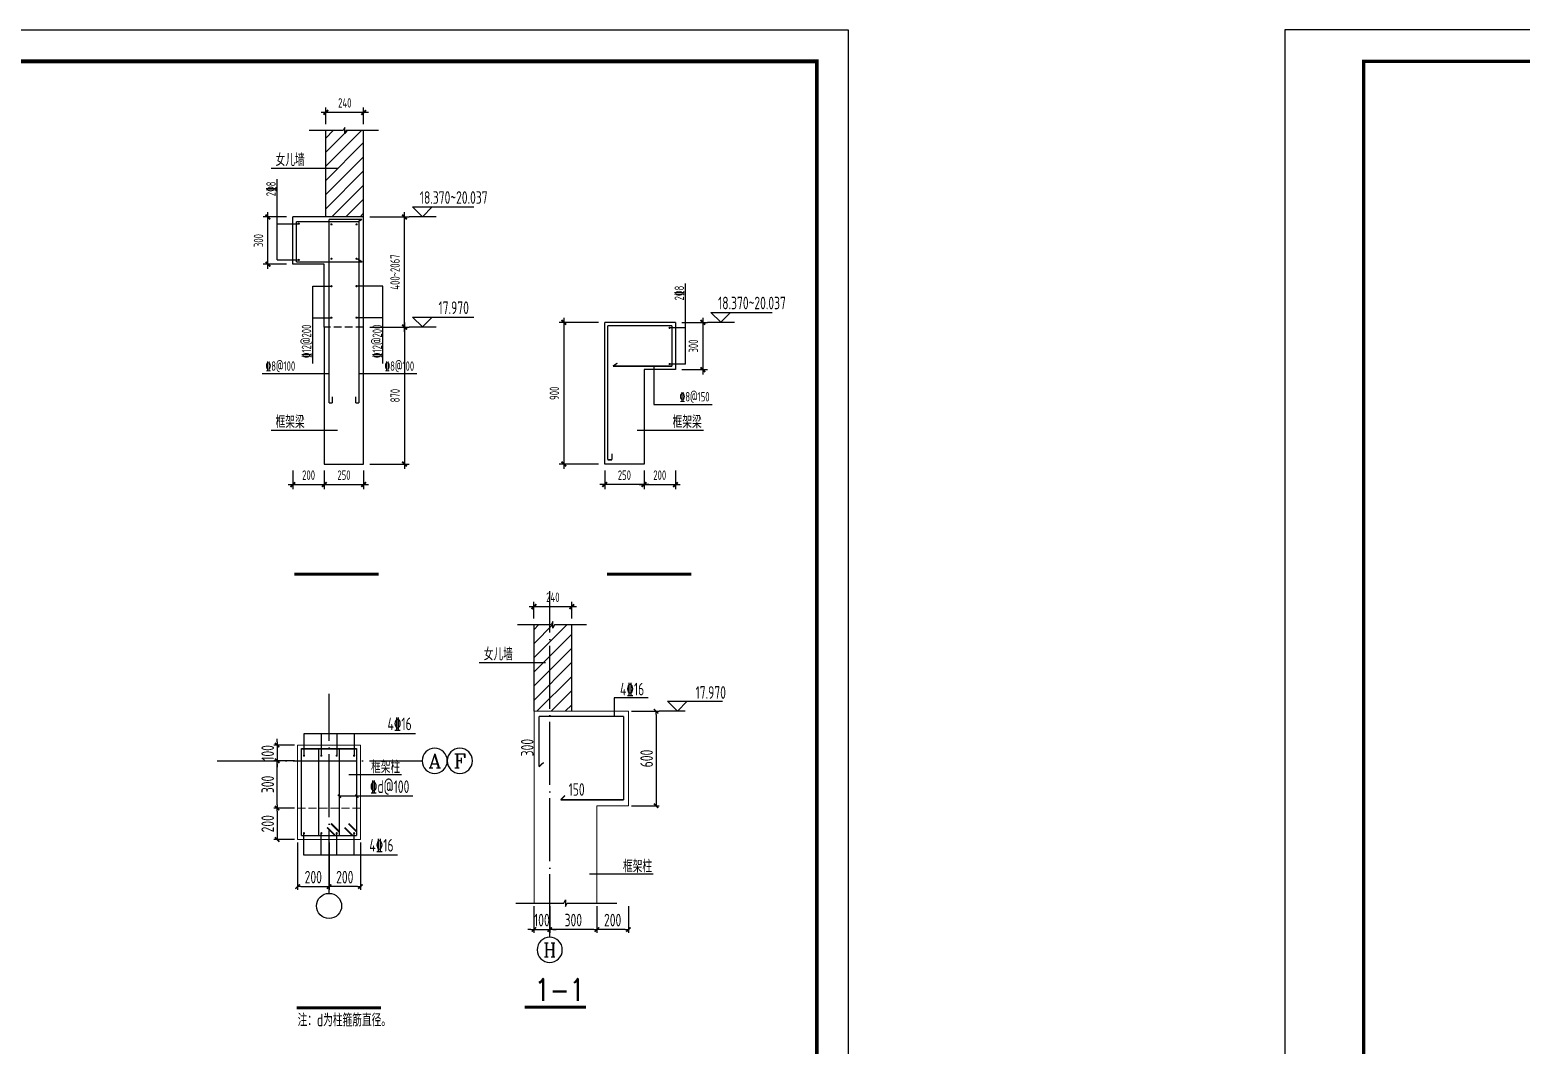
# Model space of a CAD drawing. Extents: x -2331248 to -1198620, y -977263 to -545844.
# Drawn here: x -1381641 to -1322402, y -731921 to -691608 of the extents above; entities that cross this region are included whole.
import ezdxf
from ezdxf.enums import TextEntityAlignment as Align

# ---------------------------------------------------------------- set-up
doc = ezdxf.new("R2010")
doc.units = 0
doc.header["$LTSCALE"] = 1000
doc.header["$MEASUREMENT"] = 0
for name, pattern in [('CONTINOUS', [0]), ('DASH', [0.35, 0.25, -0.1]), ('DOTE', [2.42, 2, -0.2, 0.02, -0.2])]:
    doc.linetypes.add(name, pattern=pattern)
doc.layers.get('0').update_dxf_attribs({"linetype": 'CONTINUOUS'})
doc.layers.get('DEFPOINTS').update_dxf_attribs({"linetype": 'CONTINUOUS'})
for name, color, linetype in [('AXIS', 253, 'CONTINOUS'), ('AXIS_TEXT', 7, 'CONTINUOUS'), ('DOTE', 1, 'DOTE'), ('PUB_TEXT', 7, 'CONTINUOUS'), ('PUB_TITLE', 4, 'CONTINUOUS'), ('PUB_WALL', 9, 'CONTINUOUS'), ('剖面钢筋', 1, 'CONTINUOUS'), ('构件', 74, 'CONTINUOUS'), ('构件名称', 7, 'CONTINUOUS'), ('柱__箍筋', 1, 'CONTINUOUS'), ('柱__纵筋', 1, 'CONTINUOUS'), ('柱__钢筋标注', 7, 'CONTINUOUS'), ('标注', 33, 'CONTINUOUS')]:
    doc.layers.add(name, color=color, linetype=linetype)
doc.layers.add('S_Cl', color=2, linetype='CONTINUOUS', lineweight=9)
doc.styles.add('_HZTXT', font='txt.shx', dxfattribs={"width": 0.8, "bigfont": 'hztxt.shx'})
doc.styles.add('COMPLEX', font='COMPLEX')
doc.styles.add('TSSD_DIMENSION', font='Tssdeng.shx', dxfattribs={"width": 0.7, "bigfont": 'hztxt.shx'})
doc.styles.add('TSSD_NORM', font='Tssdeng.shx', dxfattribs={"width": 0.7, "bigfont": 'hztxt.shx'})
doc.styles.add('TSSD_REIN', font='Tssdeng.shx', dxfattribs={"width": 0.7, "bigfont": 'hztxt.shx'})
doc.dimstyles.new('NORMAL', dxfattribs={"dimtxt": 300, "dimasz": 150, "dimexe": 150, "dimexo": 200, "dimgap": 150, "dimtad": 1, "dimdec": 0, "dimzin": 0, "dimdsep": 46, "dimtxsty": 'TSSD_DIMENSION', "dimblk": 'ARCHTICK', "dimblk1": 'ARCHTICK', "dimblk2": 'ARCHTICK', "dimsah": 1, "dimcen": 0, "dimdle": 150, "dimclrt": 7, "dimadec": 0, "dimazin": 0, "dimtfac": 1, "dimtdec": 0, "dimtix": 1, "dimtmove": 2, "dimatfit": 3, "dimldrblk": 'ARCHTICK', "dimfxl": 1, "dimtolj": 1, "dimtzin": 0, "dimarcsym": 0})
doc.dimstyles.new('TSSD_20_20', dxfattribs={"dimtxt": 400, "dimasz": 100, "dimexe": 100, "dimexo": 100, "dimgap": 100, "dimtad": 1, "dimdec": 0, "dimlfac": 0.2, "dimzin": 0, "dimdsep": 46, "dimtxsty": 'TSSD_DIMENSION', "dimblk1": '_TSDBK', "dimblk2": '_TSDBK', "dimsah": 1, "dimcen": 0, "dimclrt": 7, "dimadec": 0, "dimazin": 0, "dimtfac": 1, "dimtdec": 0, "dimtix": 1, "dimtmove": 2, "dimatfit": 3, "dimldrblk": '_TSDBK', "dimfxl": 1, "dimtolj": 1, "dimtzin": 0, "dimarcsym": 0})

# ---------------------------------------------------------------- blocks, each defined once
blk = doc.blocks.new('_ARCHTICK')
at = {"color": 0, "linetype": 'ByBlock', "const_width": 0.4}
blk.add_lwpolyline([(-0.5, -0.5), (0.5, 0.5)], dxfattribs=at)
blk = doc.blocks.new('*D1318')
at = {"layer": 'DEFPOINTS', "color": 0}
for p in [(3457, 7897), (3457, 3547), (4756, 3547)]:
    blk.add_point(p, dxfattribs=at)
at = {"layer": '标注', "color": 0, "lineweight": -2}
for p, q in [((3657, 7897), (4906, 7897)), ((4756, 8047), (4756, 3397)), ((3657, 3547), (4906, 3547))]:
    blk.add_line(p, q, dxfattribs=at)
at = {"layer": '标注', "color": 0, "lineweight": -2, "xscale": 150, "yscale": 150, "zscale": 150}
for p, rotation in [((4756, 7897), 90), ((4756, 3547), 270)]:
    blk.add_blockref('_ARCHTICK', p, dxfattribs=dict(at, rotation=rotation))
at = {"layer": '标注', "color": 7, "insert": (4456, 5722), "char_height": 300, "attachment_point": 5, "rotation": 90, "style": 'TSSD_DIMENSION'}
blk.add_mtext('\\A1;870', dxfattribs=at)
blk = doc.blocks.new('*D1319')
at = {"layer": 'DEFPOINTS', "color": 0}
for p in [(3457, 11397), (4756, 11397), (3457, 7897)]:
    blk.add_point(p, dxfattribs=at)
at = {"layer": '标注', "color": 0, "lineweight": -2}
for p, q in [((3657, 11397), (4906, 11397)), ((4756, 7747), (4756, 11547)), ((3657, 7897), (4906, 7897))]:
    blk.add_line(p, q, dxfattribs=at)
at = {"layer": '标注', "color": 0, "lineweight": -2, "xscale": 150, "yscale": 150, "zscale": 150}
for p, rotation in [((4756, 11397), 90), ((4756, 7897), 270)]:
    blk.add_blockref('_ARCHTICK', p, dxfattribs=dict(at, rotation=rotation))
at = {"layer": '标注', "color": 7, "insert": (4456, 9647), "char_height": 300, "attachment_point": 5, "rotation": 90, "style": 'TSSD_DIMENSION'}
blk.add_mtext('\\A1;400~2067', dxfattribs=at)
blk = doc.blocks.new('*D1320')
at = {"layer": 'DEFPOINTS', "color": 0}
for p in [(415, 11397), (1207, 11397), (1207, 9897)]:
    blk.add_point(p, dxfattribs=at)
at = {"layer": '标注', "color": 0, "lineweight": -2}
for p, q in [((1007, 11397), (265, 11397)), ((415, 9747), (415, 11547)), ((1007, 9897), (265, 9897))]:
    blk.add_line(p, q, dxfattribs=at)
at = {"layer": '标注', "color": 0, "lineweight": -2, "xscale": 150, "yscale": 150, "zscale": 150}
for p, rotation in [((415, 11397), 90), ((415, 9897), 270)]:
    blk.add_blockref('_ARCHTICK', p, dxfattribs=dict(at, rotation=rotation))
at = {"layer": '标注', "color": 7, "insert": (115, 10647), "char_height": 300, "attachment_point": 5, "rotation": 90, "style": 'TSSD_DIMENSION'}
blk.add_mtext('\\A1;300', dxfattribs=at)
blk = doc.blocks.new('*D1321')
at = {"layer": 'DEFPOINTS', "color": 0}
for p in [(2207, 3547), (3457, 3547), (3457, 2896)]:
    blk.add_point(p, dxfattribs=at)
at = {"layer": '标注', "color": 0, "lineweight": -2}
for p, q in [((2207, 3347), (2207, 2746)), ((3457, 3347), (3457, 2746)), ((2057, 2896), (3607, 2896))]:
    blk.add_line(p, q, dxfattribs=at)
at = {"layer": '标注', "color": 0, "lineweight": -2, "xscale": 150, "yscale": 150, "zscale": 150, "rotation": 180}
blk.add_blockref('_ARCHTICK', (2207, 2896), dxfattribs=at)
at = {"layer": '标注', "color": 0, "lineweight": -2, "xscale": 150, "yscale": 150, "zscale": 150}
blk.add_blockref('_ARCHTICK', (3457, 2896), dxfattribs=at)
at = {"layer": '标注', "color": 7, "insert": (2832, 3196), "char_height": 300, "attachment_point": 5, "style": 'TSSD_DIMENSION'}
blk.add_mtext('\\A1;250', dxfattribs=at)
blk = doc.blocks.new('*D1322')
at = {"layer": 'DEFPOINTS', "color": 0}
for p in [(1207, 3547), (2207, 3547), (2207, 2896)]:
    blk.add_point(p, dxfattribs=at)
at = {"layer": '标注', "color": 0, "lineweight": -2}
for p, q in [((1207, 3347), (1207, 2746)), ((2207, 3347), (2207, 2746)), ((1057, 2896), (2357, 2896))]:
    blk.add_line(p, q, dxfattribs=at)
at = {"layer": '标注', "color": 0, "lineweight": -2, "xscale": 150, "yscale": 150, "zscale": 150, "rotation": 180}
blk.add_blockref('_ARCHTICK', (1207, 2896), dxfattribs=at)
at = {"layer": '标注', "color": 0, "lineweight": -2, "xscale": 150, "yscale": 150, "zscale": 150}
blk.add_blockref('_ARCHTICK', (2207, 2896), dxfattribs=at)
at = {"layer": '标注', "color": 7, "insert": (1707, 3196), "char_height": 300, "attachment_point": 5, "style": 'TSSD_DIMENSION'}
blk.add_mtext('\\A1;200', dxfattribs=at)
blk = doc.blocks.new('*D1323')
at = {"layer": 'DEFPOINTS', "color": 0}
for p in [(2257, 14719), (2257, 14139), (3457, 14139)]:
    blk.add_point(p, dxfattribs=at)
at = {"layer": '标注', "color": 0, "lineweight": -2}
for p, q in [((3607, 14719), (2107, 14719)), ((2257, 14339), (2257, 14869)), ((3457, 14339), (3457, 14869))]:
    blk.add_line(p, q, dxfattribs=at)
at = {"layer": '标注', "color": 0, "lineweight": -2, "xscale": 150, "yscale": 150, "zscale": 150, "rotation": 180}
blk.add_blockref('_ARCHTICK', (2257, 14719), dxfattribs=at)
at = {"layer": '标注', "color": 0, "lineweight": -2, "xscale": 150, "yscale": 150, "zscale": 150}
blk.add_blockref('_ARCHTICK', (3457, 14719), dxfattribs=at)
at = {"layer": '标注', "color": 7, "insert": (2857, 15019), "char_height": 300, "attachment_point": 5, "style": 'TSSD_DIMENSION'}
blk.add_mtext('\\A1;240', dxfattribs=at)
blk = doc.blocks.new('*D1324')
at = {"layer": 'DEFPOINTS', "color": 0}
for p in [(1714, 8047), (415, 3547), (1714, 3547)]:
    blk.add_point(p, dxfattribs=at)
at = {"layer": '标注', "color": 0, "lineweight": -2}
for p, q in [((415, 8197), (415, 3397)), ((1514, 8047), (265, 8047)), ((1514, 3547), (265, 3547))]:
    blk.add_line(p, q, dxfattribs=at)
at = {"layer": '标注', "color": 0, "lineweight": -2, "xscale": 150, "yscale": 150, "zscale": 150}
for p, rotation in [((415, 8047), 90), ((415, 3547), 270)]:
    blk.add_blockref('_ARCHTICK', p, dxfattribs=dict(at, rotation=rotation))
at = {"layer": '标注', "color": 7, "insert": (115, 5797), "char_height": 300, "attachment_point": 5, "rotation": 90, "style": 'TSSD_DIMENSION'}
blk.add_mtext('\\A1;900', dxfattribs=at)
blk = doc.blocks.new('*D1325')
at = {"layer": 'DEFPOINTS', "color": 0}
for p in [(1714, 3547), (2964, 3547), (1714, 2896)]:
    blk.add_point(p, dxfattribs=at)
at = {"layer": '标注', "color": 0, "lineweight": -2}
for p, q in [((1714, 3347), (1714, 2746)), ((2964, 3347), (2964, 2746)), ((3114, 2896), (1564, 2896))]:
    blk.add_line(p, q, dxfattribs=at)
at = {"layer": '标注', "color": 0, "lineweight": -2, "xscale": 150, "yscale": 150, "zscale": 150, "rotation": 180}
blk.add_blockref('_ARCHTICK', (1714, 2896), dxfattribs=at)
at = {"layer": '标注', "color": 0, "lineweight": -2, "xscale": 150, "yscale": 150, "zscale": 150}
blk.add_blockref('_ARCHTICK', (2964, 2896), dxfattribs=at)
at = {"layer": '标注', "color": 7, "insert": (2339, 3196), "char_height": 300, "attachment_point": 5, "style": 'TSSD_DIMENSION'}
blk.add_mtext('\\A1;250', dxfattribs=at)
blk = doc.blocks.new('*D1326')
at = {"layer": 'DEFPOINTS', "color": 0}
for p in [(2964, 3547), (3964, 3547), (3964, 2896)]:
    blk.add_point(p, dxfattribs=at)
at = {"layer": '标注', "color": 0, "lineweight": -2}
for p, q in [((2964, 3347), (2964, 2746)), ((3964, 3347), (3964, 2746)), ((2814, 2896), (4114, 2896))]:
    blk.add_line(p, q, dxfattribs=at)
at = {"layer": '标注', "color": 0, "lineweight": -2, "xscale": 150, "yscale": 150, "zscale": 150, "rotation": 180}
blk.add_blockref('_ARCHTICK', (2964, 2896), dxfattribs=at)
at = {"layer": '标注', "color": 0, "lineweight": -2, "xscale": 150, "yscale": 150, "zscale": 150}
blk.add_blockref('_ARCHTICK', (3964, 2896), dxfattribs=at)
at = {"layer": '标注', "color": 7, "insert": (3464, 3196), "char_height": 300, "attachment_point": 5, "style": 'TSSD_DIMENSION'}
blk.add_mtext('\\A1;200', dxfattribs=at)
blk = doc.blocks.new('*D1327')
at = {"layer": 'DEFPOINTS', "color": 0}
for p in [(3964, 8047), (3964, 6547), (4831, 6547)]:
    blk.add_point(p, dxfattribs=at)
at = {"layer": '标注', "color": 0, "lineweight": -2}
for p, q in [((4831, 8197), (4831, 6397)), ((4164, 8047), (4981, 8047)), ((4164, 6547), (4981, 6547))]:
    blk.add_line(p, q, dxfattribs=at)
at = {"layer": '标注', "color": 0, "lineweight": -2, "xscale": 150, "yscale": 150, "zscale": 150}
for p, rotation in [((4831, 8047), 90), ((4831, 6547), 270)]:
    blk.add_blockref('_ARCHTICK', p, dxfattribs=dict(at, rotation=rotation))
at = {"layer": '标注', "color": 7, "insert": (4531, 7297), "char_height": 300, "attachment_point": 5, "rotation": 90, "style": 'TSSD_DIMENSION'}
blk.add_mtext('\\A1;300', dxfattribs=at)
blk = doc.blocks.new('_AXISO')
blk.add_circle((0, 0), 0.5)
at = {"layer": 'AXIS_TEXT', "style": 'COMPLEX', "width": 1.041667}
blk.add_attdef('A', text='', height=0.56, dxfattribs=at).set_placement((-0.25, -0.28), (0.25, -0.28), align=Align.FIT)
blk = doc.blocks.new('_TSDBK')
blk.add_line((-1, 0), (0, 0))
at = {"const_width": 0.5}
blk.add_lwpolyline([(-0.7, -0.7), (0.7, 0.7)], dxfattribs=at)
blk = doc.blocks.new('*D253')
at = {"layer": 'DEFPOINTS', "color": 0}
for p in [(-1391794, -679047), (-1390794, -679047), (-1390794, -680542)]:
    blk.add_point(p, dxfattribs=at)
at = {"layer": '标注', "color": 0, "lineweight": -2}
for p, q in [((-1391794, -679147), (-1391794, -680642)), ((-1390794, -679147), (-1390794, -680642)), ((-1391694, -680542), (-1390894, -680542))]:
    blk.add_line(p, q, dxfattribs=at)
at = {"layer": '标注', "color": 0, "lineweight": -2, "xscale": 100, "yscale": 100, "zscale": 100, "rotation": 180}
blk.add_blockref('_TSDBK', (-1391794, -680542), dxfattribs=at)
at = {"layer": '标注', "color": 0, "lineweight": -2, "xscale": 100, "yscale": 100, "zscale": 100}
blk.add_blockref('_TSDBK', (-1390794, -680542), dxfattribs=at)
at = {"layer": '标注', "color": 7, "insert": (-1391294, -680242), "char_height": 400, "attachment_point": 5, "style": 'TSSD_DIMENSION'}
blk.add_mtext('\\A1;200', dxfattribs=at)
blk = doc.blocks.new('*D254')
at = {"layer": 'DEFPOINTS', "color": 0}
for p in [(-1390794, -679047), (-1389794, -679047), (-1390794, -680542)]:
    blk.add_point(p, dxfattribs=at)
at = {"layer": '标注', "color": 0, "lineweight": -2}
for p, q in [((-1390794, -679147), (-1390794, -680642)), ((-1389794, -679147), (-1389794, -680642)), ((-1389894, -680542), (-1390694, -680542))]:
    blk.add_line(p, q, dxfattribs=at)
at = {"layer": '标注', "color": 0, "lineweight": -2, "xscale": 100, "yscale": 100, "zscale": 100, "rotation": 180}
blk.add_blockref('_TSDBK', (-1390794, -680542), dxfattribs=at)
at = {"layer": '标注', "color": 0, "lineweight": -2, "xscale": 100, "yscale": 100, "zscale": 100}
blk.add_blockref('_TSDBK', (-1389794, -680542), dxfattribs=at)
at = {"layer": '标注', "color": 7, "insert": (-1390294, -680242), "char_height": 400, "attachment_point": 5, "style": 'TSSD_DIMENSION'}
blk.add_mtext('\\A1;200', dxfattribs=at)
blk = doc.blocks.new('*D255')
at = {"layer": 'DEFPOINTS', "color": 0}
for p in [(-1391794, -676047), (-1392443, -676547), (-1391794, -676547)]:
    blk.add_point(p, dxfattribs=at)
at = {"layer": '标注', "color": 0, "lineweight": -2}
for p, q in [((-1391894, -676047), (-1392543, -676047)), ((-1392443, -675947), (-1392443, -675847)), ((-1392443, -676047), (-1392443, -676547)), ((-1391894, -676547), (-1392543, -676547)), ((-1392443, -676647), (-1392443, -676747))]:
    blk.add_line(p, q, dxfattribs=at)
at = {"layer": '标注', "color": 0, "lineweight": -2, "xscale": 100, "yscale": 100, "zscale": 100}
for p, rotation in [((-1392443, -676047), 270), ((-1392443, -676547), 90)]:
    blk.add_blockref('_TSDBK', p, dxfattribs=dict(at, rotation=rotation))
at = {"layer": '标注', "color": 7, "insert": (-1392743, -676297), "char_height": 400, "attachment_point": 5, "rotation": 90, "style": 'TSSD_DIMENSION'}
blk.add_mtext('\\A1;100', dxfattribs=at)
blk = doc.blocks.new('*D256')
at = {"layer": 'DEFPOINTS', "color": 0}
for p in [(-1392443, -676547), (-1391794, -676547), (-1391794, -678047)]:
    blk.add_point(p, dxfattribs=at)
at = {"layer": '标注', "color": 0, "lineweight": -2}
for p, q in [((-1391894, -676547), (-1392543, -676547)), ((-1392443, -677947), (-1392443, -676647)), ((-1391894, -678047), (-1392543, -678047))]:
    blk.add_line(p, q, dxfattribs=at)
at = {"layer": '标注', "color": 0, "lineweight": -2, "xscale": 100, "yscale": 100, "zscale": 100}
for p, rotation in [((-1392443, -676547), 90), ((-1392443, -678047), 270)]:
    blk.add_blockref('_TSDBK', p, dxfattribs=dict(at, rotation=rotation))
at = {"layer": '标注', "color": 7, "insert": (-1392743, -677297), "char_height": 400, "attachment_point": 5, "rotation": 90, "style": 'TSSD_DIMENSION'}
blk.add_mtext('\\A1;300', dxfattribs=at)
blk = doc.blocks.new('*D257')
at = {"layer": 'DEFPOINTS', "color": 0}
for p in [(-1391794, -678047), (-1392443, -679047), (-1391794, -679047)]:
    blk.add_point(p, dxfattribs=at)
at = {"layer": '标注', "color": 0, "lineweight": -2}
for p, q in [((-1391894, -678047), (-1392543, -678047)), ((-1392443, -678147), (-1392443, -678947)), ((-1391894, -679047), (-1392543, -679047))]:
    blk.add_line(p, q, dxfattribs=at)
at = {"layer": '标注', "color": 0, "lineweight": -2, "xscale": 100, "yscale": 100, "zscale": 100}
for p, rotation in [((-1392443, -678047), 90), ((-1392443, -679047), 270)]:
    blk.add_blockref('_TSDBK', p, dxfattribs=dict(at, rotation=rotation))
at = {"layer": '标注', "color": 7, "insert": (-1392743, -678547), "char_height": 400, "attachment_point": 5, "rotation": 90, "style": 'TSSD_DIMENSION'}
blk.add_mtext('\\A1;200', dxfattribs=at)
blk = doc.blocks.new('*D258')
at = {"layer": 'DEFPOINTS', "color": 0}
for p in [(-1381281, -674973), (-1381281, -677973), (-1380402, -677973)]:
    blk.add_point(p, dxfattribs=at)
at = {"layer": '标注', "color": 0, "lineweight": -2}
for p, q in [((-1381181, -674973), (-1380302, -674973)), ((-1380402, -675073), (-1380402, -677873)), ((-1381181, -677973), (-1380302, -677973))]:
    blk.add_line(p, q, dxfattribs=at)
at = {"layer": '标注', "color": 0, "lineweight": -2, "xscale": 100, "yscale": 100, "zscale": 100}
for p, rotation in [((-1380402, -674973), 90), ((-1380402, -677973), 270)]:
    blk.add_blockref('_TSDBK', p, dxfattribs=dict(at, rotation=rotation))
at = {"layer": '标注', "color": 7, "insert": (-1380702, -676473), "char_height": 400, "attachment_point": 5, "rotation": 90, "style": 'TSSD_DIMENSION'}
blk.add_mtext('\\A1;600', dxfattribs=at)
blk = doc.blocks.new('*D259')
at = {"layer": 'DEFPOINTS', "color": 0}
for p in [(-1383781, -681068), (-1382281, -681068), (-1383781, -681906)]:
    blk.add_point(p, dxfattribs=at)
at = {"layer": '标注', "color": 0, "lineweight": -2}
for p, q in [((-1383781, -681168), (-1383781, -682006)), ((-1382281, -681168), (-1382281, -682006)), ((-1382381, -681906), (-1383681, -681906))]:
    blk.add_line(p, q, dxfattribs=at)
at = {"layer": '标注', "color": 0, "lineweight": -2, "xscale": 100, "yscale": 100, "zscale": 100, "rotation": 180}
blk.add_blockref('_TSDBK', (-1383781, -681906), dxfattribs=at)
at = {"layer": '标注', "color": 0, "lineweight": -2, "xscale": 100, "yscale": 100, "zscale": 100}
blk.add_blockref('_TSDBK', (-1382281, -681906), dxfattribs=at)
at = {"layer": '标注', "color": 7, "insert": (-1383031, -681606), "char_height": 400, "attachment_point": 5, "style": 'TSSD_DIMENSION'}
blk.add_mtext('\\A1;300', dxfattribs=at)
blk = doc.blocks.new('*D260')
at = {"layer": 'DEFPOINTS', "color": 0}
for p in [(-1384281, -681068), (-1383781, -681068), (-1383781, -681906)]:
    blk.add_point(p, dxfattribs=at)
at = {"layer": '标注', "color": 0, "lineweight": -2}
for p, q in [((-1384281, -681168), (-1384281, -682006)), ((-1383781, -681168), (-1383781, -682006)), ((-1384381, -681906), (-1384481, -681906)), ((-1384281, -681906), (-1383781, -681906)), ((-1383681, -681906), (-1383581, -681906))]:
    blk.add_line(p, q, dxfattribs=at)
at = {"layer": '标注', "color": 0, "lineweight": -2, "xscale": 100, "yscale": 100, "zscale": 100}
blk.add_blockref('_TSDBK', (-1384281, -681906), dxfattribs=at)
at = {"layer": '标注', "color": 0, "lineweight": -2, "xscale": 100, "yscale": 100, "zscale": 100, "rotation": 180}
blk.add_blockref('_TSDBK', (-1383781, -681906), dxfattribs=at)
at = {"layer": '标注', "color": 7, "insert": (-1384031, -681606), "char_height": 400, "attachment_point": 5, "style": 'TSSD_DIMENSION'}
blk.add_mtext('\\A1;100', dxfattribs=at)
blk = doc.blocks.new('*D261')
at = {"layer": 'DEFPOINTS', "color": 0}
for p in [(-1382281, -681068), (-1381281, -681068), (-1382281, -681906)]:
    blk.add_point(p, dxfattribs=at)
at = {"layer": '标注', "color": 0, "lineweight": -2}
for p, q in [((-1382281, -681168), (-1382281, -682006)), ((-1381281, -681168), (-1381281, -682006)), ((-1381381, -681906), (-1382181, -681906))]:
    blk.add_line(p, q, dxfattribs=at)
at = {"layer": '标注', "color": 0, "lineweight": -2, "xscale": 100, "yscale": 100, "zscale": 100, "rotation": 180}
blk.add_blockref('_TSDBK', (-1382281, -681906), dxfattribs=at)
at = {"layer": '标注', "color": 0, "lineweight": -2, "xscale": 100, "yscale": 100, "zscale": 100}
blk.add_blockref('_TSDBK', (-1381281, -681906), dxfattribs=at)
at = {"layer": '标注', "color": 7, "insert": (-1381781, -681606), "char_height": 400, "attachment_point": 5, "style": 'TSSD_DIMENSION'}
blk.add_mtext('\\A1;200', dxfattribs=at)
blk = doc.blocks.new('*D262')
at = {"layer": 'DEFPOINTS', "color": 0}
for p in [(-1384281, -671651), (-1384281, -672231), (-1383081, -672231)]:
    blk.add_point(p, dxfattribs=at)
at = {"layer": '标注', "color": 0, "lineweight": -2}
for p, q in [((-1384281, -672031), (-1384281, -671501)), ((-1383081, -672031), (-1383081, -671501)), ((-1382931, -671651), (-1384431, -671651))]:
    blk.add_line(p, q, dxfattribs=at)
at = {"layer": '标注', "color": 0, "lineweight": -2, "xscale": 150, "yscale": 150, "zscale": 150, "rotation": 180}
blk.add_blockref('_ARCHTICK', (-1384281, -671651), dxfattribs=at)
at = {"layer": '标注', "color": 0, "lineweight": -2, "xscale": 150, "yscale": 150, "zscale": 150}
blk.add_blockref('_ARCHTICK', (-1383081, -671651), dxfattribs=at)
at = {"layer": '标注', "color": 7, "insert": (-1383681, -671351), "char_height": 300, "attachment_point": 5, "style": 'TSSD_DIMENSION'}
blk.add_mtext('\\A1;240', dxfattribs=at)
blk = doc.blocks.new('A$C24EF15CC')
at = {"layer": '构件'}
h = blk.add_hatch(dxfattribs=at)
h.set_pattern_fill('ANSI31', color=256, scale=200, style=0)
h.set_pattern_definition([(45, (1366408.38, 685174.08), (-224.5064, 224.5064), [])])
h.paths.add_polyline_path([(2257.4, 11397.1), (3457.4, 11397.1), (3457.4, 14139.1), (2906.7, 14139.1), (2857.4, 14035.2), (2857.4, 14243), (2808, 14139.1), (2257.4, 14139.1)])
at = {"layer": 'AXIS'}
blk.add_lwpolyline([(3930.8, 14139.1), (2906.7, 14139.1), (2857.4, 14035.2), (2857.4, 14243), (2808, 14139.1), (1728.6, 14139.1)], dxfattribs=at)
at = {"layer": 'AXIS', "const_width": 100}
blk.add_lwpolyline([(3937.1, 50), (1254.1, 50)], dxfattribs=at)
at = {"layer": 'PUB_WALL'}
for p, q in [((709.2, 10032.6), (709.2, 12595.8)), ((709.2, 11182.4), (1395.5, 11182.4)), ((709.2, 10032.6), (1395.5, 10032.6)), ((1837.5, 9197.2), (2433.9, 9197.2)), ((1837.5, 6742.1), (1837.5, 9197.2)), ((4067.2, 9197.2), (3230.9, 9197.2)), ((4067.2, 6742.1), (4067.2, 9197.2)), ((1837.5, 8197.2), (2433.9, 8197.2)), ((4067.2, 8197.2), (3230.9, 8197.2)), ((2357.9, 6417.1), (230, 6417.1)), ((5148.4, 6417.1), (3306.9, 6417.1))]:
    blk.add_line(p, q, dxfattribs=at)
at = {"layer": '构件'}
for p, q in [((2257.4, 11397.1), (2257.4, 14139.1)), ((3457.4, 11397.1), (3457.4, 14139.1)), ((1207.4, 9897.1), (1207.4, 11397.1)), ((3457.4, 11397.1), (1207.4, 11397.1)), ((3457.4, 7897.1), (3457.4, 11397.1)), ((2207.4, 9897.1), (1207.4, 9897.1)), ((2207.4, 7897.1), (2207.4, 9897.1)), ((2207.4, 7897.1), (2207.4, 3547.1)), ((3457.4, 3547.1), (3457.4, 7897.1)), ((2207.4, 3547.1), (3457.4, 3547.1))]:
    blk.add_line(p, q, dxfattribs=at)
at = {"layer": '构件', "linetype": 'DASH'}
blk.add_line((3457.4, 7897.1), (2207.4, 7897.1), dxfattribs=at)
at = {"layer": '构件名称'}
for p, q in [((519.4, 12947.3), (2627.5, 12947.3)), ((5758.7, 11397.1), (4906.4, 11397.1)), ((5014.7, 11714.7), (5325.3, 11404)), ((5014.7, 11714.7), (6962.4, 11714.7)), ((5636, 11714.7), (5325.3, 11404)), ((5014.7, 8214.7), (5325.3, 7904)), ((5014.7, 8214.7), (6962.4, 8214.7)), ((5636, 8214.7), (5325.3, 7904)), ((5758.7, 7897.1), (4906.4, 7897.1)), ((519.4, 4624.3), (2627.5, 4624.3))]:
    blk.add_line(p, q, dxfattribs=at)
at = {"layer": '柱__箍筋', "const_width": 35}
for points in [[(1413, 11182.4, 1), (1378, 11182.4, 1), (1413, 11182.4)], [(2451.4, 11161.2, 1), (2416.4, 11161.2, 1), (2451.4, 11161.2)], [(3213.4, 11161.2, -1), (3248.4, 11161.2, -1), (3213.4, 11161.2)], [(1413, 10032.6, -1), (1378, 10032.6, -1), (1413, 10032.6)], [(2451.4, 10069.2, 1), (2416.4, 10069.2, 1), (2451.4, 10069.2)], [(3213.4, 10069.2, -1), (3248.4, 10069.2, -1), (3213.4, 10069.2)], [(2451.4, 9197.2, 1), (2416.4, 9197.2, 1), (2451.4, 9197.2)], [(3213.4, 9197.2, -1), (3248.4, 9197.2, -1), (3213.4, 9197.2)], [(2451.4, 8197.2, 1), (2416.4, 8197.2, 1), (2451.4, 8197.2)], [(3213.4, 8197.2, -1), (3248.4, 8197.2, -1), (3213.4, 8197.2)]]:
    blk.add_lwpolyline(points, format="xyb", dxfattribs=at)
at = {"layer": '柱__纵筋', "const_width": 45}
for points in [[(1318.4, 11250.1), (3306.9, 11250.1)], [(1318.4, 11250.1), (1318.4, 9964.9)], [(2357.9, 11318.9), (2357.9, 5490.2)], [(2357.9, 11318.9), (3405.4, 11318.9)], [(3262.7, 11241.7), (3405.4, 11318.9)], [(3306.9, 11250.1), (3306.9, 5490.2)], [(1318.4, 9964.9), (3411.9, 9964.9)], [(3411.9, 9964.9), (3267.6, 10061.1)], [(2459.1, 5685), (2459.1, 5490.2)], [(3205.6, 5685), (3205.6, 5490.2)], [(2459.1, 5490.2), (2357.9, 5490.2)], [(3205.6, 5490.2), (3306.9, 5490.2)]]:
    blk.add_lwpolyline(points, dxfattribs=at)
at = {"layer": '柱__钢筋标注', "style": 'TSSD_REIN', "width": 0.7}
for s, height, p in [('女儿墙', 400, (659.2, 13009.8)), ('%%1328@100', 300, (339.7, 6509.7)), ('%%1328@100', 300, (4119.6, 6509.7)), ('框架梁', 400, (659.2, 4686.8))]:
    blk.add_text(s, height=height, dxfattribs=at).set_placement(p)
for s, p in [('2%%1328', (662.4, 12052.8)), ('%%13212@200', (1790.7, 6910.9)), ('%%13212@200', (4036.7, 6910.9))]:
    blk.add_text(s, height=300, rotation=90, dxfattribs=at).set_placement(p)
for s, p in [('18.370~20.037', (6318.6, 12014.3)), ('17.970', (6318.6, 8514.3))]:
    blk.add_text(s, height=400, dxfattribs=at).set_placement(p, align=Align.MIDDLE)
at = {"layer": '标注'}
for base, p1, p2, picture, middle in [((2257.4, 14719.1), (3457.4, 14139.1), (2257.4, 14139.1), '*D1323', (2857.4, 15019.1)), ((2207.4, 2896.1), (1207.4, 3547.1), (2207.4, 3547.1), '*D1322', (1707.4, 3196.1)), ((3457.4, 2896.1), (2207.4, 3547.1), (3457.4, 3547.1), '*D1321', (2832.4, 3196.1))]:
    dim = blk.add_linear_dim(base=base, p1=p1, p2=p2, dimstyle='NORMAL', override={"dimlfac": 0.2}, dxfattribs=at)
    dim.commit()
    dim.dimension.update_dxf_attribs({"geometry": picture, "text_midpoint": middle})
for base, p1, p2, picture, middle in [((415.4, 11397.1), (1207.4, 9897.1), (1207.4, 11397.1), '*D1320', (115.4, 10647.1)), ((4756.4, 3547.1), (3457.4, 7897.1), (3457.4, 3547.1), '*D1318', (4456.4, 5722.1))]:
    dim = blk.add_linear_dim(base=base, p1=p1, p2=p2, angle=90, dimstyle='NORMAL', override={"dimlfac": 0.2}, dxfattribs=at)
    dim.commit()
    dim.dimension.update_dxf_attribs({"geometry": picture, "text_midpoint": middle})
dim = blk.add_linear_dim(base=(4756.4, 11397.1), p1=(3457.4, 7897.1), p2=(3457.4, 11397.1), angle=270, text='400~2067', dimstyle='NORMAL', override={"dimlfac": 0.2}, dxfattribs=at)
dim.commit()
dim.dimension.update_dxf_attribs({"geometry": '*D1319', "text_midpoint": (4456.4, 9647.1)})
blk = doc.blocks.new('A$C34C50BDA')
at = {"layer": 'AXIS', "const_width": 100}
blk.add_lwpolyline([(4468.1, 50), (1785.1, 50)], dxfattribs=at)
at = {"layer": 'PUB_WALL'}
for p, q in [((4280.6, 6724.6), (4280.6, 9287.8)), ((4280.6, 7874.4), (3776.2, 7874.4)), ((3278.4, 6656.9), (3278.4, 5443.1)), ((4280.6, 6724.6), (3776.2, 6724.6)), ((3278.4, 5443.1), (5124.4, 5443.1))]:
    blk.add_line(p, q, dxfattribs=at)
at = {"layer": '构件'}
for p, q in [((1714.4, 3547.1), (1714.4, 8047.1)), ((3964.4, 8047.1), (1714.4, 8047.1)), ((3964.4, 8047.1), (3964.4, 6547.1)), ((2964.4, 6547.1), (2964.4, 3547.1)), ((3964.4, 6547.1), (2964.4, 6547.1)), ((2964.4, 3547.1), (1714.4, 3547.1))]:
    blk.add_line(p, q, dxfattribs=at)
at = {"layer": '构件名称'}
for p, q in [((5089.7, 8364.7), (5400.3, 8054)), ((5089.7, 8364.7), (7037.4, 8364.7)), ((5711, 8364.7), (5400.3, 8054)), ((5833.7, 8047.1), (4981.4, 8047.1)), ((2746.4, 4624.3), (4854.5, 4624.3))]:
    blk.add_line(p, q, dxfattribs=at)
at = {"layer": '柱__箍筋', "const_width": 35}
for points in [[(3758.7, 7874.4, -1), (3793.7, 7874.4, -1), (3758.7, 7874.4)], [(3758.7, 6724.6, 1), (3793.7, 6724.6, 1), (3758.7, 6724.6)]]:
    blk.add_lwpolyline(points, format="xyb", dxfattribs=at)
at = {"layer": '柱__纵筋', "const_width": 45}
for points in [[(3853.4, 7942.1), (1810.9, 7942.1)], [(1810.9, 7942.1), (1810.9, 3682.4)], [(3853.4, 7942.1), (3853.4, 6656.9)], [(1972.9, 6656.9), (2117.1, 6753.1)], [(3853.4, 6656.9), (1972.9, 6656.9)], [(1947.1, 3877.2), (1947.1, 3682.4)], [(1947.1, 3682.4), (1810.9, 3682.4)]]:
    blk.add_lwpolyline(points, dxfattribs=at)
at = {"layer": '柱__钢筋标注', "style": 'TSSD_REIN', "width": 0.7}
blk.add_text('2%%1328', height=300, rotation=90, dxfattribs=at).set_placement((4233.7, 8744.8))
blk.add_text('18.370~20.037', height=400, dxfattribs=at).set_placement((6393.6, 8664.3), align=Align.MIDDLE)
for s, height, p in [('%%1328@150', 300, (4095.6, 5535.7)), ('框架梁', 400, (3873.2, 4686.8))]:
    blk.add_text(s, height=height, dxfattribs=at).set_placement(p)
at = {"layer": '标注'}
for base, p1, p2, angle, picture, middle in [((415.4, 3547.1), (1714.4, 8047.1), (1714.4, 3547.1), 90, '*D1324', (115.4, 5797.1)), ((4831.4, 6547.1), (3964.4, 8047.1), (3964.4, 6547.1), 90, '*D1327', (4531.4, 7297.1)), ((1714.4, 2896.1), (2964.4, 3547.1), (1714.4, 3547.1), 180, '*D1325', (2339.4, 3196.1))]:
    dim = blk.add_linear_dim(base=base, p1=p1, p2=p2, angle=angle, dimstyle='NORMAL', override={"dimlfac": 0.2}, dxfattribs=at)
    dim.commit()
    dim.dimension.update_dxf_attribs({"geometry": picture, "text_midpoint": middle})
dim = blk.add_linear_dim(base=(3964.4, 2896.1), p1=(2964.4, 3547.1), p2=(3964.4, 3547.1), dimstyle='NORMAL', override={"dimlfac": 0.2}, dxfattribs=at)
dim.commit()
dim.dimension.update_dxf_attribs({"geometry": '*D1326', "text_midpoint": (3464.4, 3196.1)})
blk = doc.blocks.new('A$C37DE7A57')
at = {"layer": '构件'}
h = blk.add_hatch(dxfattribs=at)
h.set_pattern_fill('ANSI31', color=256, scale=200, style=0)
h.set_pattern_definition([(45, (1374221.32, 683786.93), (-224.5064, 224.5064), [])])
h.paths.add_polyline_path([(11270.3, 12751.9), (10719.7, 12751.9), (10670.3, 12648), (10670.3, 12855.8), (10621, 12751.9), (10070.3, 12751.9), (10070.3, 10009.9), (11270.3, 10009.9)])
at = {"layer": 'AXIS'}
for points in [[(11743.8, 12751.9), (10719.7, 12751.9), (10670.3, 12648), (10670.3, 12855.8), (10621, 12751.9), (9541.5, 12751.9)], [(9496.9, 3914.6), (11021, 3914.6), (11070.3, 4018.5), (11070.3, 3810.7), (11119.7, 3914.6), (12699.2, 3914.6)]]:
    blk.add_lwpolyline(points, dxfattribs=at)
at = {"layer": 'AXIS', "const_width": 100}
for points in [[(5208.7, 586.6), (2525.7, 586.6)], [(11720.3, 610.2), (9776.8, 610.2)]]:
    blk.add_lwpolyline(points, dxfattribs=at)
at = {"layer": 'DOTE'}
for p, q in [((10570.3, 2830.1), (10570.3, 13822.8)), ((3557.2, 4226.1), (3557.2, 10565.8)), ((0, 8435.8), (6514.4, 8435.8))]:
    blk.add_line(p, q, dxfattribs=at)
at = {"layer": 'S_Cl', "ltscale": 1}
for p, q in [((10070.3, 10009.9), (10070.3, 3914.6)), ((10070.3, 10009.9), (13070.3, 10009.9)), ((13070.3, 7009.9), (13070.3, 10009.9)), ((4557.2, 8935.8), (2557.2, 8935.8)), ((2557.2, 8935.8), (2557.2, 6935.8)), ((4557.2, 6935.8), (4557.2, 8935.8)), ((2557.2, 6935.8), (2557.2, 5935.8)), ((4557.2, 5935.8), (4557.2, 6935.8)), ((4557.2, 6935.8), (4557.2, 6935.8)), ((12070.3, 3914.6), (12070.3, 7009.9)), ((12070.3, 7009.9), (13070.3, 7009.9)), ((2557.2, 5935.8), (4557.2, 5935.8))]:
    blk.add_line(p, q, dxfattribs=at)
at = {"layer": 'S_Cl', "linetype": 'DASH', "ltscale": 1}
blk.add_line((4557.2, 6935.8), (2557.2, 6935.8), dxfattribs=at)
at = {"layer": '剖面钢筋', "const_width": 56.2}
for points in [[(3497.3, 6318.2), (3759.8, 6055.8)], [(3622.3, 6443.2), (3884.8, 6180.8)], [(4049.8, 6318.2), (4312.3, 6055.8)], [(4174.8, 6443.2), (4437.3, 6180.8)]]:
    blk.add_lwpolyline(points, dxfattribs=at)
at = {"layer": '构件'}
for p, q in [((10070.3, 10009.9), (10070.3, 12751.9)), ((11270.3, 10009.9), (11270.3, 12751.9))]:
    blk.add_line(p, q, dxfattribs=at)
at = {"layer": '构件名称'}
for p, q in [((8332.4, 11560.2), (10440.4, 11560.2)), ((12612.6, 10436.2), (12612.6, 9851.6)), ((13693.6, 10436.2), (12612.6, 10436.2)), ((14869, 10009.9), (14048.7, 10009.9)), ((14317, 10327.5), (16055.2, 10327.5)), ((14317, 10327.5), (14627.7, 10016.9)), ((14938.4, 10327.5), (14627.7, 10016.9)), ((4190.8, 7998.7), (5855, 7998.7)), ((2759.5, 5438.9), (2759.5, 6132.5)), ((3312, 5438.9), (3312, 6132.5)), ((3802.4, 5438.9), (3802.4, 6132.5)), ((4354.8, 5438.9), (4354.8, 6132.5)), ((5731.4, 5438.9), (2759.5, 5438.9)), ((11829.9, 4847.9), (13859.2, 4847.9))]:
    blk.add_line(p, q, dxfattribs=at)
at = {"layer": '柱__箍筋', "const_width": 35}
for points in [[(2760.7, 8580.3, 1), (2760.7, 8615.3, 1), (2760.7, 8580.3)], [(3313.2, 8580.3, 1), (3313.2, 8615.3, 1), (3313.2, 8580.3)], [(3801.2, 8580.3, -1), (3801.2, 8615.3, -1), (3801.2, 8580.3)], [(4353.6, 8580.3, -1), (4353.6, 8615.3, -1), (4353.6, 8580.3)], [(2760.7, 6152.7, -1), (2760.7, 6117.7, -1), (2760.7, 6152.7)], [(3313.2, 6152.7, -1), (3313.2, 6117.7, -1), (3313.2, 6152.7)], [(3801.2, 6152.7, 1), (3801.2, 6117.7, 1), (3801.2, 6152.7)], [(4353.6, 6152.7, 1), (4353.6, 6117.7, 1), (4353.6, 6152.7)]]:
    blk.add_lwpolyline(points, format="xyb", dxfattribs=at)
at = {"layer": '柱__纵筋', "const_width": 45}
for points in [[(10230.9, 9851.6), (12917.4, 9851.6)], [(10230.9, 8246.1), (10230.9, 9851.6)], [(12917.4, 7195.1), (12917.4, 9851.6)], [(2677.1, 8834.6), (2677.1, 6055.8)], [(2677.1, 8815.8), (4437.3, 8815.8)], [(3229.5, 8834.6), (3229.5, 6055.8)], [(3884.8, 8834.6), (3884.8, 6055.8)], [(4437.3, 8834.6), (4437.3, 6055.8)], [(10230.9, 8246.1), (10375.6, 8384)], [(10914.3, 7195.1), (11059.1, 7333)], [(10914.3, 7195.1), (12917.4, 7195.1)], [(2677.1, 6055.8), (4437.3, 6055.8)]]:
    blk.add_lwpolyline(points, dxfattribs=at)
at = {"layer": '柱__钢筋标注'}
for p, q in [((6309.1, 9294.1), (2759.5, 9294.1)), ((2759.5, 9294.1), (2759.5, 8600.5)), ((3312, 9294.1), (3312, 8600.5)), ((3802.4, 9294.1), (3802.4, 8600.5)), ((4354.8, 9294.1), (4354.8, 8600.5)), ((6217.7, 7312.3), (3884.8, 7312.3))]:
    blk.add_line(p, q, dxfattribs=at)
at = {"color": 0, "linetype": 'ByBlock', "xscale": 100, "yscale": 100, "zscale": 100, "rotation": 90}
for p in [(3884.8, 7312.3), (4437.3, 7312.3)]:
    blk.add_blockref('_ARCHTICK', p, dxfattribs=at)
at = {"layer": 'AXIS'}
ref = blk.add_blockref('_AXISO', (6914.4, 8435.8), dxfattribs=dict(at, xscale=-800, yscale=800, zscale=800))
ref.add_attrib('A', 'A', dxfattribs={"layer": 'AXIS_TEXT', "height": 448, "style": 'COMPLEX', "width": 1.041667}).set_placement((6714.4, 8211.8), (7114.4, 8211.8), align=Align.FIT)
ref = blk.add_blockref('_AXISO', (7714.4, 8435.8), dxfattribs=dict(at, xscale=-800, yscale=800, zscale=800))
ref.add_attrib('A', 'F', dxfattribs={"layer": 'AXIS_TEXT', "height": 448, "style": 'COMPLEX', "width": 1.171875}).set_placement((7514.4, 8211.8), (7914.4, 8211.8), align=Align.FIT)
at = {"layer": 'AXIS', "xscale": 800, "yscale": 800, "zscale": 800}
blk.add_blockref('_AXISO', (3557.2, 3826.1), dxfattribs=at)
at = {"layer": 'AXIS'}
ref = blk.add_blockref('_AXISO', (10570.3, 2430.1), dxfattribs=dict(at, xscale=-800, yscale=800, zscale=800))
ref.add_attrib('A', 'H', dxfattribs={"layer": 'AXIS_TEXT', "height": 448, "style": 'COMPLEX', "width": 0.9375}).set_placement((10370.3, 2206.1), (10770.3, 2206.1), align=Align.FIT)
at = {"layer": 'PUB_TEXT', "style": '_HZTXT', "width": 0.8}
blk.add_text('1-1', height=700, dxfattribs=at).set_placement((10094.3, 813.1))
at = {"layer": '构件名称', "style": 'TSSD_REIN', "width": 0.7}
for s, p in [('4%%13216', (12804.3, 10513.8)), ('4%%13216', (5415.9, 9407.4)), ('框架柱', (4894.5, 8038.4)), ('150', (11168.3, 7324.5)), ('4%%13216', (4838.2, 5552.2)), ('框架柱', (12898.7, 4887.6)), ('注：d为柱箍筋直径。', (2557.4, 0))]:
    blk.add_text(s, height=400, dxfattribs=at).set_placement(p)
blk.add_text('17.970', height=400, dxfattribs=at).set_placement((15687.4, 10606.7), align=Align.MIDDLE)
at = {"layer": '柱__钢筋标注', "width": 0.7}
for s, style, p in [('女儿墙', 'TSSD_REIN', (8472.2, 11622.6)), ('%%132d@100', 'TSSD_NORM', (4855.2, 7414.1))]:
    blk.add_text(s, height=400, dxfattribs=dict(at, style=style)).set_placement(p)
at = {"layer": '柱__钢筋标注', "style": 'TSSD_REIN', "width": 0.7}
blk.add_text('300', height=400, rotation=90, dxfattribs=at).set_placement((10055.7, 8578.2))
at = {"layer": '标注'}
dim = blk.add_linear_dim(base=(10070.3, 13331.9), p1=(11270.3, 12751.9), p2=(10070.3, 12751.9), dimstyle='NORMAL', override={"dimlfac": 0.2}, dxfattribs=at)
dim.commit()
dim.dimension.update_dxf_attribs({"geometry": '*D262', "text_midpoint": (10670.3, 13631.9), "insert": (1394351, 684982.7)})
for base, p1, p2, angle, picture, middle in [((13948.7, 7009.9), (13070.3, 10009.9), (13070.3, 7009.9), 90, '*D258', (13648.7, 8509.9)), ((1907.7, 8435.8), (2557.2, 8935.8), (2557.2, 8435.8), 90, '*D255', (1607.7, 8685.8)), ((1907.7, 8435.8), (2557.2, 6935.8), (2557.2, 8435.8), 90, '*D256', (1607.7, 7685.8)), ((1907.7, 5935.8), (2557.2, 6935.8), (2557.2, 5935.8), 90, '*D257', (1607.7, 6435.8)), ((10570.3, 3076.4), (10070.3, 3914.6), (10570.3, 3914.6), 180, '*D260', (10320.3, 3376.4))]:
    dim = blk.add_linear_dim(base=base, p1=p1, p2=p2, angle=angle, dimstyle='TSSD_20_20', dxfattribs=at)
    dim.commit()
    dim.dimension.update_dxf_attribs({"geometry": picture, "text_midpoint": middle, "insert": (1394351, 684982.7)})
for base, p1, p2, picture, middle in [((3557.2, 4440.3), (2557.2, 5935.8), (3557.2, 5935.8), '*D253', (3057.2, 4740.3)), ((3557.2, 4440.3), (4557.2, 5935.8), (3557.2, 5935.8), '*D254', (4057.2, 4740.3)), ((10570.3, 3076.4), (12070.3, 3914.6), (10570.3, 3914.6), '*D259', (11320.3, 3376.4)), ((12070.3, 3076.4), (13070.3, 3914.6), (12070.3, 3914.6), '*D261', (12570.3, 3376.4))]:
    dim = blk.add_linear_dim(base=base, p1=p1, p2=p2, dimstyle='TSSD_20_20', dxfattribs=at)
    dim.commit()
    dim.dimension.update_dxf_attribs({"geometry": picture, "text_midpoint": middle, "insert": (1394351, 684982.7)})

msp = doc.modelspace()

# ---------------------------------------------------------------- linework, layer by layer
at = {"layer": 'PUB_TITLE'}
for points in [[(-1454253.9, -765858.1), (-1454253.9, -691608.1), (-1349128.9, -691608.1), (-1349128.9, -765858.1)], [(-1331785.4, -765858.1), (-1200410.4, -765858.1), (-1200410.4, -691608.1), (-1331785.4, -691608.1)]]:
    msp.add_lwpolyline(points, close=True, dxfattribs=at)
for points, const_width in [([(-1451128.9, -692858.1), (-1350378.9, -692858.1), (-1350378.9, -764608.1), (-1451128.9, -764608.1)], 150), ([(-1328660.4, -764608.1), (-1201660.4, -764608.1), (-1201660.4, -692858.1), (-1328660.4, -692858.1)], 125)]:
    msp.add_lwpolyline(points, close=True, dxfattribs=dict(at, const_width=const_width))

# ---------------------------------------------------------------- block references
at = {"layer": '构件', "xscale": 1.25, "yscale": 1.25, "zscale": 1.25}
for name, p in [('A$C24EF15CC', (-1372702.8, -713283.5)), ('A$C34C50BDA', (-1360948.6, -713283.5)), ('A$C37DE7A57', (-1374202.4, -731175.7))]:
    msp.add_blockref(name, p, dxfattribs=at)

doc.saveas('drawing.dxf')
